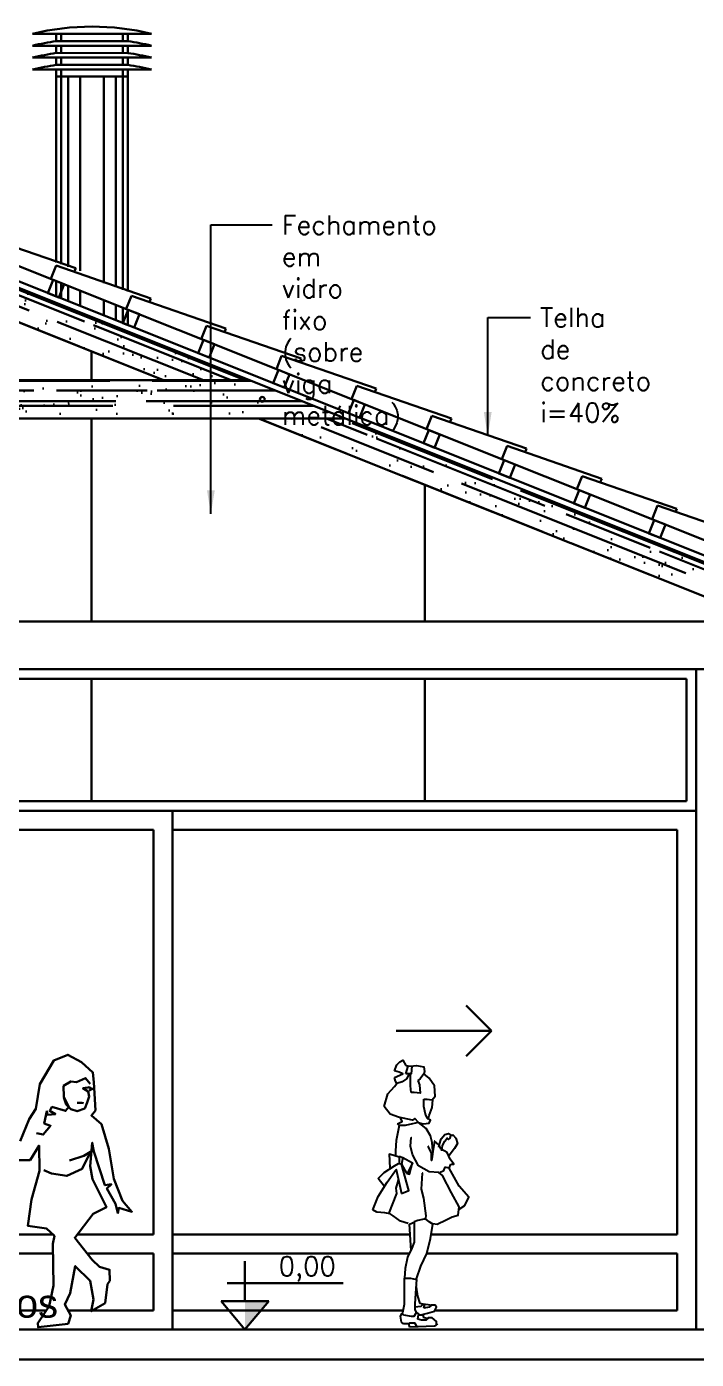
# Model space of a CAD drawing. Header units: millimetres. Extents: x -4228 to 27092, y -6721 to 984.
# Drawn here: x 23478 to 23759, y -2882 to -2322 of the extents above; entities that cross this region are included whole.
import ezdxf
from ezdxf.enums import TextEntityAlignment as Align

# ---------------------------------------------------------------- set-up
doc = ezdxf.new("R2010")
doc.units = ezdxf.units.MM
doc.header["$LTSCALE"] = 50
doc.layers.get('0').update_dxf_attribs({"lineweight": 0})
for name, color, linetype in [('esquadrias', 3, 'Continuous'), ('estruturametalica', 2, 'Continuous'), ('gesso', 7, 'Continuous'), ('HACHURA', 2, 'Continuous'), ('hatch', 2, 'Continuous'), ('madeiramento', 2, 'Continuous'), ('PENA01', 3, 'Continuous'), ('PENA02', 2, 'Continuous'), ('PENA_01', 3, 'Continuous'), ('piso', 2, 'Continuous'), ('QLEADER', 7, 'Continuous'), ('telhas', 3, 'Continuous'), ('TEXTO', 7, 'Continuous')]:
    doc.layers.add(name, color=color, linetype=linetype)
doc.styles.add('ARIAL', font='arial.ttf')
doc.styles.add('COTA', font='simplex.shx')
doc.styles.add('ROMANS', font='romans.shx')
doc.dimstyles.new('LEADER_50', dxfattribs={"dimscale": 0, "dimtxt": 8, "dimasz": 10, "dimexe": 10, "dimexo": 5, "dimgap": 4, "dimtad": 0, "dimdec": 0, "dimzin": 1, "dimdsep": 46, "dimtxsty": 'ROMANS', "dimcen": 10, "dimdle": 10, "dimclrd": 9, "dimclre": 9, "dimclrt": 7, "dimaunit": 1, "dimadec": 0, "dimazin": 0, "dimtm": 1e-09, "dimtfac": 1, "dimtdec": 0, "dimtmove": 2, "dimatfit": 3, "dimfxl": 1, "dimtolj": 1, "dimtzin": 0, "dimarcsym": 0})

# ---------------------------------------------------------------- blocks, each defined once
blk = doc.blocks.new('A$C6F1F2400')
at = {"layer": 'PENA01'}
blk.add_line((24.79, 0), (25.16, 1.4), dxfattribs=at)
for points in [[(27.65, 112.14), (26.4, 109.94), (26.42, 109.94)], [(28.92, 111.51), (27.65, 112.14), (27.67, 112.14)], [(16.65, 104.59), (18.86, 106.48), (18.87, 106.48)], [(18.86, 109.32), (18.55, 107.42), (18.56, 107.42)], [(18.55, 107.42), (18.86, 106.48), (18.87, 106.48)], [(22, 109.94), (18.86, 109.32), (18.87, 109.32)], [(18.86, 106.48), (20.43, 104.28), (20.44, 104.28)], [(24.51, 109.63), (22, 109.94), (22.01, 109.94)], [(23.88, 109.63), (24.2, 106.48), (24.22, 106.48)], [(24.2, 106.48), (26.4, 106.48), (26.42, 106.48)], [(26.4, 109.94), (24.51, 109.63), (24.52, 109.63)], [(26.4, 106.48), (25.46, 109.63), (25.48, 109.63)], [(27.65, 106.48), (29.22, 107.1), (29.24, 107.1)], [(31.12, 104.91), (27.65, 106.48), (27.67, 106.48)], [(30.18, 110.26), (28.92, 111.51), (28.93, 111.51)], [(29.22, 107.1), (31.12, 107.73), (31.13, 107.73)], [(31.12, 107.73), (30.18, 110.26), (30.19, 110.26)], [(14.14, 97.04), (14.45, 101.45), (14.46, 101.45)], [(14.45, 101.45), (16.65, 104.59), (16.67, 104.59)], [(20.43, 104.28), (21.37, 103.65), (21.38, 103.65)], [(20.74, 101.76), (20.43, 98.31), (20.44, 98.31)], [(21.37, 103.65), (20.74, 101.76), (20.75, 101.76)], [(24.2, 98.61), (24.51, 101.45), (24.52, 101.45)], [(24.51, 104.28), (24.51, 106.16), (24.52, 106.16)], [(24.51, 106.16), (25.14, 106.16), (25.16, 106.16)], [(24.51, 101.45), (24.51, 104.28), (24.52, 104.28)], [(25.14, 106.16), (26.08, 104.28), (26.1, 104.28)], [(26.08, 104.28), (27.98, 103.02), (27.99, 103.02)], [(27.98, 103.02), (30.18, 102.39), (30.19, 102.39)], [(30.18, 102.39), (30.8, 103.33), (30.81, 103.33)], [(31.12, 101.13), (30.18, 102.39), (30.19, 102.39)], [(30.8, 103.33), (31.12, 104.91), (31.13, 104.91)], [(33.94, 97.98), (31.12, 101.13), (31.13, 101.13)], [(15.4, 95.47), (14.14, 97.04), (14.16, 97.04)], [(15.4, 92.33), (15.08, 95.47), (15.1, 95.47)], [(17.59, 95.78), (15.4, 95.47), (15.42, 95.47)], [(18.86, 95.78), (17.59, 95.78), (17.61, 95.78)], [(18.86, 92.64), (18.86, 95.78), (18.87, 95.78)], [(20.43, 98.31), (22.94, 98.61), (22.95, 98.61)], [(22.94, 98.61), (24.2, 98.61), (24.22, 98.61)], [(35.51, 92.64), (33.94, 97.98), (33.95, 97.98)], [(16.65, 88.86), (15.4, 92.33), (15.42, 92.33)], [(18.22, 89.49), (18.86, 92.64), (18.87, 92.64)], [(33, 89.49), (35.51, 92.64), (35.52, 92.64)], [(16.02, 86.97), (17.28, 87.6), (17.3, 87.6)], [(16.65, 85.72), (16.02, 86.97), (16.04, 86.97)], [(16.98, 87.29), (16.65, 88.86), (16.67, 88.86)], [(19.16, 85.4), (16.65, 85.72), (16.67, 85.72)], [(17.28, 87.6), (18.22, 89.49), (18.24, 89.49)], [(17.92, 83.52), (21.06, 86.03), (21.07, 86.03)], [(21.06, 86.03), (19.16, 85.4), (19.18, 85.4)], [(21.06, 86.03), (22.63, 87.6), (22.64, 87.6)], [(21.06, 86.03), (23.57, 85.4), (23.58, 85.4)], [(22.63, 87.6), (23.57, 86.97), (23.58, 86.97)], [(23.57, 86.97), (29.55, 88.23), (29.56, 88.23)], [(23.57, 85.4), (26.71, 84.77), (26.73, 84.77)], [(26.71, 84.77), (29.22, 84.77), (29.24, 84.77)], [(27.98, 86.35), (28.61, 87.92), (28.62, 87.92)], [(29.86, 85.4), (27.98, 86.35), (27.99, 86.35)], [(29.22, 84.77), (29.86, 85.4), (29.87, 85.4)], [(29.22, 84.77), (30.49, 78.48), (30.5, 78.48)], [(29.55, 88.23), (33, 89.49), (33.01, 89.49)], [(5.35, 79.42), (4.71, 77.22), (4.73, 77.22)], [(6.59, 80.68), (5.35, 79.42), (5.36, 79.42)], [(7.23, 80.68), (6.59, 80.68), (6.61, 80.68)], [(8.49, 81.31), (7.23, 80.68), (7.24, 80.68)], [(7.86, 79.42), (7.55, 80.68), (7.56, 80.68)], [(8.49, 78.79), (7.86, 79.42), (7.87, 79.42)], [(10.06, 80.99), (8.49, 81.31), (8.5, 81.31)], [(9.12, 79.42), (8.49, 78.79), (8.5, 78.79)], [(10.06, 78.17), (9.12, 79.42), (9.13, 79.42)], [(11.63, 79.11), (10.06, 80.99), (10.07, 80.99)], [(12.26, 76.91), (11.63, 79.11), (11.64, 79.11)], [(15.4, 77.54), (16.02, 80.36), (16.04, 80.36)], [(16.02, 80.36), (17.92, 83.52), (17.93, 83.52)], [(24.51, 75.97), (24.2, 79.74), (24.22, 79.74)], [(30.49, 78.48), (30.8, 74.08), (30.81, 74.08)], [(4.71, 77.22), (5.98, 75.02), (5.99, 75.02)], [(5.98, 75.02), (8.17, 72.18), (8.18, 72.18)], [(7.86, 70.61), (9.12, 73.44), (9.13, 73.44)], [(9.12, 73.44), (11.63, 74.71), (11.64, 74.71)], [(11, 76.28), (10.06, 78.17), (10.07, 78.17)], [(11.31, 74.08), (11, 76.28), (11.01, 76.28)], [(11.63, 74.71), (12.57, 76.59), (12.58, 76.59)], [(12.57, 75.65), (12.26, 76.91), (12.28, 76.91)], [(12.57, 76.59), (14.45, 78.17), (14.46, 78.17)], [(14.45, 78.17), (15.08, 73.77), (15.1, 73.77)], [(15.08, 74.08), (15.4, 77.54), (15.42, 77.54)], [(15.08, 73.77), (15.4, 71.56), (15.42, 71.56)], [(15.71, 73.14), (16.98, 75.97), (16.99, 75.97)], [(15.71, 69.99), (15.71, 73.14), (15.73, 73.14)], [(23.57, 72.5), (24.51, 75.97), (24.52, 75.97)], [(33.32, 72.81), (29.22, 71.56), (29.24, 71.56)], [(30.8, 74.08), (30.8, 72.18), (30.81, 72.18)], [(33, 66.84), (33.32, 72.81), (33.33, 72.81)], [(6.29, 68.41), (7.86, 70.61), (7.87, 70.61)], [(7.55, 68.41), (6.29, 68.41), (6.3, 68.41)], [(8.17, 66.84), (7.55, 68.41), (7.56, 68.41)], [(15.4, 71.56), (15.71, 69.99), (15.73, 69.99)], [(16.65, 65.26), (21.06, 67.79), (21.07, 67.79)], [(21.06, 67.79), (23.57, 72.5), (23.58, 72.5)], [(27.65, 71.24), (23.57, 69.04), (23.58, 69.04)], [(24.83, 64.32), (23.57, 69.04), (23.58, 69.04)], [(23.57, 69.04), (25.77, 64.63), (25.79, 64.63)], [(25.14, 57.41), (28.28, 68.41), (28.3, 68.41)], [(28.28, 68.41), (26.08, 64.63), (26.1, 64.63)], [(29.22, 71.87), (27.65, 71.24), (27.67, 71.24)], [(27.65, 71.24), (28.28, 68.41), (28.3, 68.41)], [(29.55, 68.73), (27.98, 68.41), (27.99, 68.41)], [(29.22, 71.56), (29.22, 68.73), (29.24, 68.73)], [(31.12, 67.79), (29.55, 68.73), (29.56, 68.73)], [(35.51, 64.96), (31.12, 67.79), (31.13, 67.79)], [(4.08, 59.29), (8.17, 66.84), (8.18, 66.84)], [(7.23, 56.45), (11, 63.69), (11.01, 63.69)], [(8.17, 66.84), (10.06, 67.16), (10.07, 67.16)], [(10.06, 67.16), (10.69, 65.59), (10.7, 65.59)], [(10.69, 65.59), (11.94, 64.96), (11.95, 64.96)], [(11, 63.69), (12.57, 64.96), (12.58, 64.96)], [(12.57, 64.96), (16.65, 65.26), (16.67, 65.26)], [(19.8, 58.03), (19.49, 64.63), (19.5, 64.63)], [(26.08, 64.63), (24.83, 64.32), (24.85, 64.32)], [(30.49, 66.2), (28.28, 56.15), (28.3, 56.15)], [(30.49, 58.35), (29.55, 61.8), (29.56, 61.8)], [(34.26, 60.86), (30.49, 66.2), (30.5, 66.2)], [(38.03, 62.43), (35.51, 64.96), (35.52, 64.96)], [(35.51, 59.29), (38.03, 62.43), (38.05, 62.43)], [(0, 54.57), (4.08, 59.29), (4.1, 59.29)], [(4.08, 50.48), (7.23, 56.45), (7.24, 56.45)], [(18.86, 54.25), (19.8, 58.03), (19.81, 58.03)], [(28.28, 56.15), (25.14, 57.41), (25.16, 57.41)], [(30.18, 56.15), (30.49, 58.35), (30.5, 58.35)], [(33.63, 47.64), (30.18, 56.15), (30.19, 56.15)], [(38.03, 54.88), (34.26, 60.86), (34.27, 60.86)], [(1.57, 51.11), (0, 54.57), (0.01, 54.57)], [(4.08, 49.54), (1.57, 51.11), (1.59, 51.11)], [(4.41, 47.03), (4.08, 50.48), (4.1, 50.48)], [(17.92, 46.7), (18.86, 54.25), (18.87, 54.25)], [(40.22, 49.23), (38.03, 54.88), (38.05, 54.88)], [(6.92, 46.39), (4.41, 47.03), (4.42, 47.03)], [(9.43, 45.13), (6.92, 46.39), (6.93, 46.39)], [(13.2, 43.24), (9.43, 45.13), (9.44, 45.13)], [(16.65, 44.19), (18.22, 45.44), (18.24, 45.44)], [(18.22, 45.13), (17.92, 46.7), (17.93, 46.7)], [(18.22, 45.44), (21.37, 44.82), (21.38, 44.82)], [(21.37, 44.82), (22.94, 44.19), (22.95, 44.19)], [(28.61, 44.5), (31.75, 46.7), (31.76, 46.7)], [(31.75, 46.7), (33, 47.64), (33.01, 47.64)], [(33, 47.64), (35.2, 47.97), (35.21, 47.97)], [(35.2, 47.97), (38.65, 48.27), (38.67, 48.27)], [(38.65, 48.27), (40.22, 49.23), (40.24, 49.23)], [(15.08, 43.56), (13.2, 43.24), (13.22, 43.24)], [(15.08, 43.24), (16.65, 44.19), (16.67, 44.19)], [(16.02, 37.26), (15.08, 43.24), (15.1, 43.24)], [(24.83, 43.24), (22.63, 44.19), (22.64, 44.19)], [(22.94, 44.19), (22.94, 38.52), (22.95, 38.52)], [(24.2, 32.24), (24.83, 43.24), (24.85, 43.24)], [(25.46, 43.56), (28.61, 44.5), (28.62, 44.5)], [(17.59, 30.98), (16.02, 37.26), (16.04, 37.26)], [(22.94, 38.52), (22.94, 35.69), (22.95, 35.69)], [(22.94, 35.69), (23.88, 33.18), (23.89, 33.18)], [(20.12, 25.63), (17.59, 30.98), (17.61, 30.98)], [(23.88, 33.18), (25.77, 29.4), (25.79, 29.4)], [(25.77, 29.4), (26.71, 24.68), (26.73, 24.68)], [(22, 20.29), (20.12, 25.63), (20.13, 25.63)], [(26.71, 24.68), (27.04, 20.59), (27.05, 20.59)], [(21.37, 13.05), (22, 16.82), (22.01, 16.82)], [(24.51, 20.59), (22, 19.96), (22.01, 19.96)], [(22, 19.96), (22.31, 14.31), (22.32, 14.31)], [(27.04, 20.59), (24.51, 20.59), (24.52, 20.59)], [(27.04, 16.82), (27.04, 20.59), (27.05, 20.59)], [(27.04, 9.58), (27.04, 16.82), (27.05, 16.82)], [(20.43, 9.9), (21.37, 13.05), (21.38, 13.05)], [(22.31, 14.31), (22.63, 9.58), (22.64, 9.58)], [(13.51, 8.32), (14.14, 9.27), (14.16, 9.27)], [(14.45, 6.75), (13.51, 8.32), (13.52, 8.32)], [(14.14, 9.27), (15.71, 9.27), (15.73, 9.27)], [(17.28, 5.81), (14.45, 6.75), (14.46, 6.75)], [(15.71, 9.27), (16.65, 8.32), (16.67, 8.32)], [(16.02, 9.27), (19.16, 9.58), (19.18, 9.58)], [(16.65, 8.32), (18.86, 8.01), (18.87, 8.01)], [(20.12, 5.18), (17.28, 5.81), (17.3, 5.81)], [(18.55, 8.95), (19.16, 9.58), (19.18, 9.58)], [(18.86, 8.01), (18.55, 8.95), (18.56, 8.95)], [(19.16, 9.58), (20.12, 8.64), (20.13, 8.64)], [(19.49, 9.58), (20.43, 9.9), (20.44, 9.9)], [(20.12, 8.64), (22.63, 8.32), (22.64, 8.32)], [(22, 6.12), (20.74, 5.18), (20.75, 5.18)], [(22.63, 7.38), (22, 5.81), (22.01, 5.81)], [(22.94, 4.54), (22, 6.12), (22.01, 6.12)], [(22.63, 9.58), (22.63, 7.38), (22.64, 7.38)], [(27.65, 6.12), (27.04, 9.58), (27.05, 9.58)], [(27.98, 5.81), (27.34, 5.18), (27.36, 5.18)], [(28.61, 4.54), (27.98, 5.81), (27.99, 5.81)], [(13.11, 1.36), (14.45, 0.46), (14.47, 0.46)], [(13.51, 2.34), (15.4, 3.93), (15.42, 3.93)], [(13.51, 1.09), (13.51, 2.34), (13.52, 2.34)], [(14.45, 0.46), (24.79, 0), (24.81, 0)], [(15.4, 3.93), (16.98, 3.93), (16.99, 3.93)], [(19.16, 4.24), (16.98, 3.6), (16.99, 3.6)], [(16.98, 3.93), (17.92, 2.97), (17.93, 2.97)], [(17.92, 2.97), (19.8, 2.97), (19.81, 2.97)], [(21.06, 5.18), (19.16, 5.18), (19.18, 5.18)], [(19.16, 5.18), (19.16, 4.24), (19.18, 4.24)], [(19.8, 2.97), (21.37, 3.3), (21.38, 3.3)], [(21.37, 3.3), (21.06, 5.18), (21.07, 5.18)], [(21.69, 0.14), (22.63, 1.72), (22.64, 1.72)], [(22.63, 1.72), (24.83, 1.72), (24.85, 1.72)], [(24.2, 4.54), (22.94, 4.54), (22.95, 4.54)], [(27.34, 5.18), (24.2, 4.54), (24.22, 4.54)], [(24.83, 1.72), (25.14, 1.4), (25.16, 1.4)], [(25.14, 1.4), (27.34, 1.4), (27.36, 1.4)], [(27.34, 1.4), (28.28, 2.03), (28.3, 2.03)], [(28.28, 2.03), (28.61, 4.54), (28.62, 4.54)]]:
    blk.add_lwpolyline(points, dxfattribs=at)

msp = doc.modelspace()

# ---------------------------------------------------------------- hatches: boundary and pattern name
at = {"layer": 'hatch', "linetype": 'Continuous', "lineweight": 30}
h = msp.add_hatch(dxfattribs=at)
h.set_pattern_fill('AR-SAND', color=256, scale=0.3, style=0)
h.set_pattern_definition([(142.5, (27878.035, -4039.902), (0.48001, 14.682397), [0, -11.5824, 0, -12.954, 0, -12.3825]), (172.5, (27878.035, -4039.902), (-13.4857, 21.50475), [0, -6.2484, 0, -10.4394, 0, -4.0005]), (212.5, (27887.407, -4039.902), (-23.72977, 0.043116), [0, -3.81, 0, -13.716, 0, -17.907]), (222.5, (27887.407, -4039.902), (-22.90669, 6.68788), [0, -1.905, 0, -8.9916, 0, -10.287])])
h.paths.add_polyline_path([(23575.52, -2487.06), (23611.87, -2487.06), (23784.76, -2556.22), (23784.76, -2557.02), (23785.01, -2557.02), (23785.01, -2569.46), (23784.76, -2569.46), (23784.76, -2570.76)])
h.paths.add_polyline_path([(23786.51, -2557.02), (23786.77, -2557.02), (23896.42, -2600.88), (23895.35, -2603.56), (23866.77, -2603.56), (23807.76, -2579.86), (23789.26, -2572.54), (23789.26, -2572.46), (23789.06, -2572.46), (23786.76, -2571.55), (23786.76, -2569.46), (23786.51, -2569.46)])
h.paths.add_polyline_path([(23435.52, -2431.06), (23435.52, -2416.52), (23571.87, -2471.06), (23535.52, -2471.06)])
h = msp.add_hatch(dxfattribs=at)
h.set_pattern_fill('AR-RROOF', color=3, scale=0.5, style=0)
h.set_pattern_definition([(338.1986, (23435.521, -2431.062), (21.22498, -22.1683), [190.5, -25.4, 63.5, -12.7]), (338.1986, (23448.846, -2443.231), (-18.0648, -10.96624), [38.1, -4.191, 76.2, -9.525]), (338.1986, (23437.408, -2443.444), (58.15644, -32.42705), [101.6, -17.78, 50.8, -12.7])])
h.paths.add_polyline_path([(23535.52, -2471.06), (23435.52, -2431.06), (23435.52, -2416.52), (23571.87, -2471.06)])
h.paths.add_polyline_path([(23785.01, -2569.46), (23784.76, -2569.46), (23784.76, -2570.76), (23575.52, -2487.06), (23611.87, -2487.06), (23784.76, -2556.22), (23784.76, -2557.02), (23785.01, -2557.02)])
h.paths.add_polyline_path([(23866.77, -2603.56), (23807.76, -2579.86), (23789.26, -2572.54), (23789.26, -2572.46), (23789.06, -2572.46), (23786.76, -2571.55), (23786.76, -2569.46), (23786.51, -2569.46), (23786.51, -2557.02), (23786.77, -2557.02), (23896.42, -2600.88), (23895.35, -2603.56)])
h = msp.add_hatch(dxfattribs=at)
h.set_pattern_fill('AR-SAND', color=256, scale=0.3, style=0)
h.set_pattern_definition([(37.5, (18993.008, -4039.902), (-0.48001, 14.682397), [0, -11.5824, 0, -12.954, 0, -12.3825]), (7.5, (18993.008, -4039.902), (13.4857, 21.50475), [0, -6.2484, 0, -10.4394, 0, -4.0005]), (327.5, (18983.635, -4039.902), (23.72977, 0.043116), [0, -3.81, 0, -13.716, 0, -17.907]), (317.5, (18983.635, -4039.902), (22.90669, 6.68788), [0, -1.905, 0, -8.9916, 0, -10.287])])
h.paths.add_polyline_path([(23611.87, -2487.06), (23571.87, -2471.06), (23299.17, -2471.06), (23259.17, -2487.06)])
h = msp.add_hatch(dxfattribs=at)
h.set_pattern_fill('AR-RROOF', color=3, scale=0.5, style=0)
h.set_pattern_definition([(0, (23435.521, -2431.062), (27.94, 12.7), [190.5, -25.4, 63.5, -12.7]), (0, (23452.412, -2424.712), (-12.7, 16.891), [38.1, -4.191, 76.2, -9.525]), (0, (23441.871, -2420.2675), (66.04, 8.509), [101.6, -17.78, 50.8, -12.7])])
h.paths.add_polyline_path([(23611.87, -2487.06), (23571.87, -2471.06), (23299.17, -2471.06), (23259.17, -2487.06)])

# ---------------------------------------------------------------- linework, layer by layer
at = {"color": 3, "lineweight": 30}
for points in [[(23475.3, -2790.73), (23479.11, -2781.52), (23481.92, -2777.2), (23483.57, -2766.78), (23489.41, -2756.83), (23495.36, -2754.45), (23501.12, -2757.61), (23505.89, -2761.92), (23506.26, -2766.02), (23507.02, -2777.86), (23505.26, -2779.95), (23509.47, -2783.6), (23512.56, -2794.01), (23514.72, -2806.67), (23518.33, -2815.9), (23522.27, -2820.47), (23516.75, -2818.82), (23516.41, -2821), (23515.42, -2817.12), (23511.78, -2810.62), (23513.67, -2808.86), (23510.96, -2809.33), (23506.34, -2795.13), (23505.64, -2791.46), (23504.73, -2801.24), (23505.76, -2806.75), (23511.59, -2818.58), (23506.03, -2821.28), (23498.26, -2831.39), (23505.63, -2840.6), (23508.71, -2843.6), (23512.88, -2844.78), (23512.96, -2849.43), (23512.07, -2850.87), (23511.04, -2858.84), (23505.16, -2862.22), (23506.16, -2857.3), (23504.71, -2849.54), (23498.44, -2843.24), (23496.3, -2854.68), (23494.13, -2859.45), (23496.56, -2864.1), (23495.45, -2867.47), (23482.83, -2868.96), (23482.71, -2867.25), (23487.57, -2860.12), (23489.29, -2851.46), (23489.05, -2833.99), (23489.7, -2830.63), (23486.42, -2827.55), (23478.52, -2826.36), (23480.11, -2815.35), (23483.49, -2803.27), (23483.3, -2792.67), (23479.51, -2798.82), (23474.49, -2798.83)], [(23504.72, -2766.68), (23502.71, -2764.25), (23498.93, -2765.95), (23496.57, -2765.66), (23493.59, -2767.6), (23493.68, -2772.12), (23495.77, -2776.35), (23494.42, -2778.06), (23488.69, -2776.36), (23487.76, -2778.1), (23490.13, -2779.43), (23486.87, -2779.75), (23486.59, -2778.2), (23485.47, -2783.42), (23488.12, -2784.33), (23485.05, -2788.03), (23482.19, -2787.46)], [(23504.75, -2768.1), (23501.7, -2768.54), (23503.9, -2769.92), (23504.36, -2772.01), (23503.53, -2774.53), (23502.48, -2777.11), (23499.24, -2778.18), (23496.58, -2777.3), (23494.66, -2775.37), (23493.68, -2772.46)], [(23503.73, -2768.05), (23505.72, -2768.8), (23504.25, -2769.49)], [(23501.9, -2774.86), (23501.26, -2774.62), (23499.34, -2774.65)], [(23496.1, -2798.93), (23502.14, -2797.01), (23504.87, -2795.25), (23501.41, -2802.47), (23494.93, -2805.4), (23488.5, -2804.35), (23485.33, -2802.94)]]:
    msp.add_lwpolyline(points, dxfattribs=at)
at = {"color": 7, "linetype": 'Continuous', "lineweight": 30}
msp.add_circle((23577.06, -2479.06), 1, dxfattribs=at)
msp.add_circle((23577.06, -2479.06), 1, dxfattribs=at)
at = {"layer": 'esquadrias', "linetype": 'Continuous', "lineweight": 30}
for p, q in [((23505.29, -2471.06), (23505.29, -2458.97)), ((23505.29, -2572.46), (23505.29, -2487.06)), ((23645.29, -2572.46), (23645.29, -2514.97)), ((23107.29, -2572.46), (23763.29, -2572.46)), ((23107.29, -2592.46), (23763.29, -2592.46)), ((23759.29, -2592.46), (23759.29, -2869.96)), ((23115.29, -2596.46), (23755.29, -2596.46)), ((23505.29, -2596.46), (23505.29, -2647.96)), ((23645.29, -2596.46), (23645.29, -2647.96)), ((23755.29, -2596.46), (23755.29, -2647.96)), ((23115.29, -2647.96), (23755.29, -2647.96)), ((23111.29, -2651.96), (23759.29, -2651.96)), ((23539.29, -2651.96), (23539.29, -2869.96)), ((23331.29, -2659.96), (23531.29, -2659.96)), ((23531.29, -2659.96), (23531.29, -2829.96)), ((23539.29, -2659.96), (23751.29, -2659.96)), ((23751.29, -2659.96), (23751.29, -2829.96)), ((23331.29, -2829.96), (23488.99, -2829.96)), ((23499.36, -2829.96), (23531.29, -2829.96)), ((23539.29, -2829.96), (23639.19, -2829.96)), ((23648.02, -2829.96), (23751.29, -2829.96)), ((23331.29, -2837.96), (23489.1, -2837.96)), ((23503.52, -2837.96), (23531.29, -2837.96)), ((23531.29, -2837.96), (23531.29, -2861.96)), ((23539.29, -2837.96), (23638.79, -2837.96)), ((23646.18, -2837.96), (23751.29, -2837.96)), ((23751.29, -2837.96), (23751.29, -2861.96)), ((23331.29, -2861.96), (23486.31, -2861.96)), ((23495.44, -2861.96), (23531.29, -2861.96)), ((23539.29, -2861.96), (23636.28, -2861.96)), ((23649.46, -2861.96), (23751.29, -2861.96))]:
    msp.add_line(p, q, dxfattribs=at)
at = {"layer": 'esquadrias', "color": 7, "linetype": 'Continuous', "lineweight": 30}
for p, q in [((23673.3, -2744.43), (23662.7, -2733.83)), ((23633.3, -2744.43), (23673.3, -2744.43)), ((23673.3, -2744.43), (23662.7, -2755.04))]:
    msp.add_line(p, q, dxfattribs=at)
at = {"layer": 'estruturametalica', "color": 3, "linetype": 'Continuous', "lineweight": 30}
for p, q in [((23480.52, -2325.46), (23530.49, -2325.46)), ((23490.52, -2328.53), (23520.52, -2328.54)), ((23480.52, -2330.46), (23530.49, -2330.46)), ((23490.52, -2333.53), (23520.52, -2333.54)), ((23480.52, -2335.46), (23530.49, -2335.46)), ((23480.52, -2340.46), (23530.49, -2340.46)), ((23490.52, -2338.53), (23520.52, -2338.54)), ((23492.52, -2422.3), (23492.52, -2343.46)), ((23495.52, -2423.33), (23495.52, -2343.46)), ((23500.52, -2425.06), (23500.52, -2343.46)), ((23510.52, -2430.23), (23510.52, -2343.46)), ((23515.52, -2431.96), (23515.52, -2343.46)), ((23518.52, -2433), (23518.52, -2343.46)), ((23492.52, -2436.63), (23492.52, -2430.17)), ((23495.52, -2437.83), (23495.52, -2431.37)), ((23500.52, -2439.83), (23500.52, -2433.37)), ((23510.52, -2443.83), (23510.52, -2437.37)), ((23515.52, -2445.83), (23515.52, -2439.37)), ((23518.52, -2447.03), (23518.52, -2440.57))]:
    msp.add_line(p, q, dxfattribs=at)
at = {"layer": 'estruturametalica', "color": 7, "linetype": 'Continuous', "lineweight": 30}
for p, q in [((23490.52, -2343.46), (23520.52, -2343.46)), ((23490.52, -2421.61), (23490.52, -2343.46)), ((23520.52, -2433.69), (23520.52, -2343.46)), ((23490.52, -2435.83), (23490.52, -2429.37)), ((23520.52, -2447.83), (23520.52, -2441.37))]:
    msp.add_line(p, q, dxfattribs=at)
at = {"layer": 'estruturametalica', "color": 3, "linetype": 'Continuous', "lineweight": 30}
for centre, start, end in [((23505.51, -2428), 76.3063, 103.6937), ((23505.51, -2433), 98.1629, 103.6937), ((23505.51, -2433), 76.3063, 81.8213), ((23505.51, -2438), 98.1629, 103.6937), ((23505.51, -2438), 76.3063, 81.8213), ((23505.51, -2443), 98.1629, 103.6937), ((23505.51, -2443), 76.3063, 81.8213)]:
    msp.add_arc(centre, 105.54, start, end, dxfattribs=at)
at = {"layer": 'gesso', "linetype": 'Continuous', "lineweight": 30}
msp.add_line((23435.52, -2416.52), (23784.76, -2556.22), dxfattribs=at)
at = {"layer": 'madeiramento', "linetype": 'Continuous', "lineweight": 30}
for p, q in [((23435.52, -2413.83), (23892.71, -2596.7)), ((23435.52, -2431.06), (23535.52, -2471.06)), ((23575.52, -2487.06), (23784.76, -2570.76))]:
    msp.add_line(p, q, dxfattribs=at)
at = {"layer": 'madeiramento', "color": 7, "linetype": 'Continuous', "lineweight": 30}
for p, q in [((23299.17, -2471.06), (23571.87, -2471.06)), ((23259.17, -2487.06), (23611.87, -2487.06))]:
    msp.add_line(p, q, dxfattribs=at)
at = {"layer": 'madeiramento', "color": 2, "linetype": 'Continuous', "lineweight": 30}
for points in [[(23491.6, -2436.26), (23486.96, -2434.41), (23489.19, -2428.84), (23493.83, -2430.69)], [(23523.17, -2448.89), (23518.53, -2447.03), (23520.76, -2441.46), (23525.4, -2443.32)], [(23554.74, -2461.52), (23550.1, -2459.66), (23552.33, -2454.09), (23556.97, -2455.95)], [(23586.31, -2474.15), (23581.67, -2472.29), (23583.9, -2466.72), (23588.54, -2468.57)], [(23617.88, -2486.77), (23613.23, -2484.92), (23615.46, -2479.34), (23620.11, -2481.2)], [(23649.45, -2499.4), (23644.8, -2497.54), (23647.03, -2491.97), (23651.67, -2493.83)], [(23681.01, -2512.03), (23676.37, -2510.17), (23678.6, -2504.6), (23683.24, -2506.46)], [(23712.58, -2524.65), (23707.94, -2522.8), (23710.17, -2517.23), (23714.81, -2519.08)], [(23744.15, -2537.28), (23739.51, -2535.42), (23741.74, -2529.85), (23746.38, -2531.71)]]:
    msp.add_lwpolyline(points, close=True, dxfattribs=at)
at = {"layer": 'PENA01', "lineweight": 30}
for p, q in [((23569.78, -2841.21), (23569.78, -2857.96)), ((23562.34, -2850.45), (23611.07, -2850.45)), ((23559.78, -2857.96), (23579.78, -2857.96)), ((23569.78, -2869.96), (23559.78, -2857.96)), ((23569.78, -2869.96), (23579.78, -2857.96))]:
    msp.add_line(p, q, dxfattribs=at)
msp.add_solid([(23569.78, -2869.96), (23569.78, -2857.96), (23569.78, -2869.96), (23579.78, -2857.96)], dxfattribs=at)
at = {"layer": 'PENA_01', "linetype": 'Continuous', "lineweight": 30}
for p, q in [((23490.52, -2328.53), (23490.52, -2325.46)), ((23492.52, -2328.53), (23492.52, -2325.46)), ((23518.52, -2328.54), (23518.52, -2325.46)), ((23520.52, -2328.54), (23520.52, -2325.46)), ((23490.52, -2333.53), (23490.52, -2330.46)), ((23492.52, -2333.53), (23492.52, -2330.46)), ((23518.52, -2333.54), (23518.52, -2330.46)), ((23520.52, -2333.54), (23520.52, -2330.46)), ((23490.52, -2338.53), (23490.52, -2335.46)), ((23490.52, -2343.46), (23490.52, -2340.46)), ((23492.52, -2338.53), (23492.52, -2335.46)), ((23492.52, -2343.46), (23492.52, -2340.46)), ((23518.52, -2338.54), (23518.52, -2335.46)), ((23518.52, -2343.47), (23518.52, -2340.46)), ((23520.52, -2338.54), (23520.52, -2335.46)), ((23520.52, -2343.47), (23520.52, -2340.46))]:
    msp.add_line(p, q, dxfattribs=at)
at = {"layer": 'piso', "color": 6, "linetype": 'Continuous', "lineweight": 30}
msp.add_line((23078.79, -2869.96), (23850.31, -2869.96), dxfattribs=at)
at = {"layer": 'piso', "color": 8, "linetype": 'Continuous', "lineweight": 30}
msp.add_line((22521.6, -2882.46), (24115.52, -2882.46), dxfattribs=at)
at = {"layer": 'telhas', "color": 3, "linetype": 'Continuous', "lineweight": 30}
msp.add_line((23435.52, -2407.37), (23901.43, -2593.73), dxfattribs=at)
at = {"layer": 'telhas', "linetype": 'Continuous', "lineweight": 30}
for p, q in [((23458.92, -2410.27), (23498.66, -2424.01)), ((23488.26, -2428.46), (23490.49, -2422.89)), ((23490.49, -2422.89), (23530.23, -2436.63)), ((23498.66, -2424.01), (23498.06, -2425.51)), ((23498.66, -2424.01), (23498.06, -2425.51)), ((23519.83, -2441.09), (23522.06, -2435.52)), ((23522.06, -2435.52), (23561.8, -2449.26)), ((23530.23, -2436.63), (23529.63, -2438.14)), ((23530.23, -2436.63), (23529.63, -2438.14)), ((23551.4, -2453.72), (23553.63, -2448.15)), ((23553.63, -2448.15), (23593.37, -2461.89)), ((23561.8, -2449.26), (23561.2, -2450.77)), ((23561.8, -2449.26), (23561.2, -2450.77)), ((23582.97, -2466.35), (23585.19, -2460.78)), ((23585.19, -2460.78), (23624.93, -2474.52)), ((23593.37, -2461.89), (23592.76, -2463.39)), ((23593.37, -2461.89), (23592.76, -2463.39)), ((23614.53, -2478.97), (23616.76, -2473.4)), ((23616.76, -2473.4), (23656.5, -2487.14)), ((23624.93, -2474.52), (23624.33, -2476.02)), ((23624.93, -2474.52), (23624.33, -2476.02)), ((23646.1, -2491.6), (23648.33, -2486.03)), ((23648.33, -2486.03), (23688.07, -2499.77)), ((23656.5, -2487.14), (23655.9, -2488.65)), ((23656.5, -2487.14), (23655.9, -2488.65)), ((23677.67, -2504.23), (23679.9, -2498.66)), ((23679.9, -2498.66), (23719.64, -2512.4)), ((23688.07, -2499.77), (23687.47, -2501.27)), ((23688.07, -2499.77), (23687.47, -2501.27)), ((23709.24, -2516.85), (23711.47, -2511.28)), ((23711.47, -2511.28), (23751.21, -2525.03)), ((23719.64, -2512.4), (23719.04, -2513.9)), ((23740.81, -2529.48), (23743.12, -2523.69)), ((23743.12, -2523.69), (23778.13, -2535.8)), ((23751.21, -2525.03), (23750.61, -2526.53))]:
    msp.add_line(p, q, dxfattribs=at)

# ---------------------------------------------------------------- block references
at = {"layer": 'PENA01', "lineweight": 30, "xscale": -1}
msp.add_blockref('A$C6F1F2400', (23663.78, -2868.92), dxfattribs=at)

# ---------------------------------------------------------------- texts
at = {"layer": 'HACHURA', "color": 7, "linetype": 'Continuous', "lineweight": 30, "insert": (23585.24, -2401.75), "char_height": 8, "width": 0.32, "attachment_point": 1, "style": 'ROMANS'}
msp.add_mtext('Fechamento em vidro fixo\\P(sobre viga metálica)', dxfattribs=at)
at = {"layer": 'PENA02', "lineweight": 30, "style": 'COTA'}
msp.add_text('0,00', height=8, dxfattribs=at).set_placement((23583.96, -2847.33))
at = {"layer": 'QLEADER', "color": 7, "linetype": 'Continuous', "lineweight": 30, "insert": (23693.78, -2440.63), "char_height": 8, "width": 0.32, "attachment_point": 1, "style": 'ROMANS'}
msp.add_mtext('Telha de concreto\\Pi=40%', dxfattribs=at)
at = {"layer": 'TEXTO', "linetype": 'Continuous', "lineweight": 30, "style": 'ARIAL'}
msp.add_text('Quarto Brinquedos', height=12, dxfattribs=at).set_placement((23420.89, -2864.96), align=Align.CENTER)

# ---------------------------------------------------------------- leaders
at = {"layer": 'HACHURA', "color": 3, "linetype": 'Continuous', "lineweight": 30, "annotation_type": 0, "has_hookline": 1, "hookline_direction": 0, "text_width": 161.9}
msp.add_leader([(23555.45, -2527.24), (23555.45, -2405.75), (23581.24, -2405.75)], dimstyle='LEADER_50', override={"dimscale": 1}, dxfattribs=at)
at = {"layer": 'QLEADER', "linetype": 'Continuous', "lineweight": 30, "annotation_type": 0, "has_hookline": 1, "hookline_direction": 0, "text_width": 110.86}
msp.add_leader([(23671.77, -2494.44), (23671.77, -2444.63), (23689.78, -2444.63)], dimstyle='LEADER_50', override={"dimscale": 1}, dxfattribs=at)

doc.saveas('drawing.dxf')
